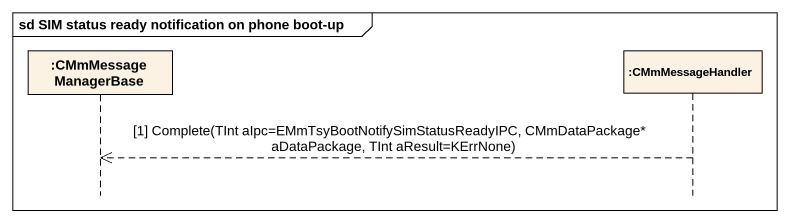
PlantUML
@startuml
mainframe sd SIM status ready notification on phone boot-up
hide footbox
participant ":CMmMessageManagerBase" as CMmMessageManagerBase
participant ":CMmMessageHandler" as CMmMessageHandler

CMmMessageHandler -->> CMmMessageManagerBase : [1] Complete(TInt aIpc=EMmTsyBootNotifySimStatusReadyIPC, CMmDataPackage* aDataPackage, TInt aResult=KErrNone)
@enduml
